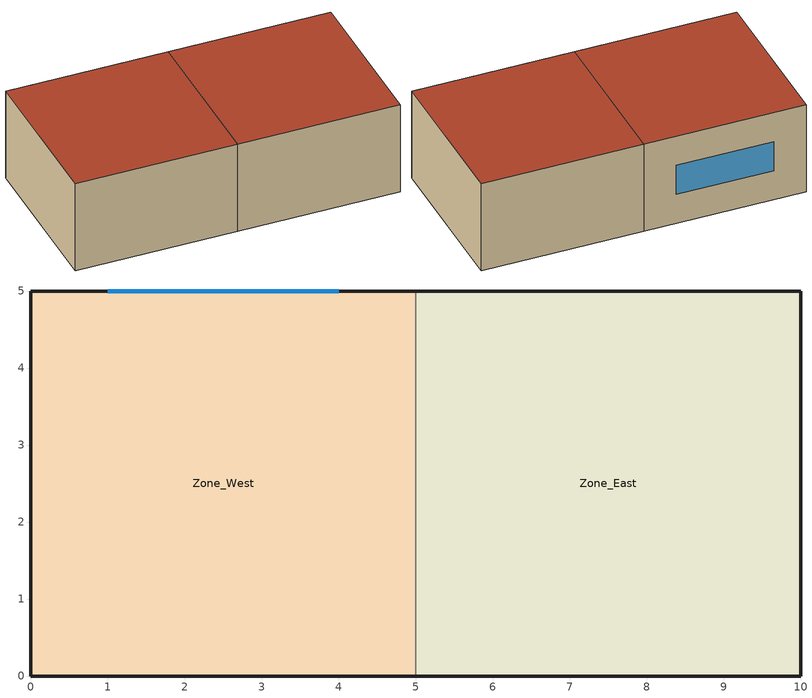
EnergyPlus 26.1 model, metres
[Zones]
Zone_East
 floor ground (Floor_Const): 5,0 5,5 10,5 10,0 z0
 wall outside (Exterior_Wall_Const): 5,0 10,0 10,5 5,5 z0:3
 wall to Zone_West (Interior_Wall_Const): 5,5 5,0 z0:3
 roof outside (Roof_Const): 5,5 5,0 10,0 10,5 z3
Zone_West
 floor ground (Floor_Const): 0,0 0,5 5,5 5,0 z0
 wall outside (Exterior_Wall_Const): 5,5 0,5 0,0 5,0 z0:3
 window (Window_Const): 4,5 1,5 z1:2
 roof outside (Roof_Const): 0,5 0,0 5,0 5,5 z3
[Building]
Two Zone Building: Loads convergence tolerance value=0.04; Maximum number of warmup days=25; Minimum number of warmup days=6; North axis=0; Solar distribution=FullInteriorAndExterior; Temperature convergence tolerance value=0.4; Terrain=Suburbs
[Site:Location]
Shenzhen_GD_CHN_Design_Conditions: Elevation=4; Keep site location information=No; Latitude=22.54; Longitude=114; Time zone=8
[Construction]
Exterior_Wall_Const; Floor_Const; Roof_Const: Concrete_20cm
Interior_Wall_Const: Gypsum_1.3cm, Gypsum_1.3cm
Window_Const: SimpleGlazingSystem
[Material] Solar absorptance=0.7; Thermal absorptance=0.9; Visible absorptance=0.7
Name | Conductivity | Density | Roughness | Specific heat | Thickness
Concrete_20cm | 1.729 | 2240 | MediumRough | 837 | 0.2
Gypsum_1.3cm | 0.16 | 785 | Smooth | 830 | 0.0127
[WindowMaterial:SimpleGlazingSystem]
SimpleGlazingSystem: Solar heat gain coefficient=0.8; U factor=5.8; Visible transmittance=0.9
[HVACTemplate:Thermostat]
Ideal Loads Thermostat: Cooling setpoint schedule=Cooling_Setpoint_Schedule; Heating setpoint schedule=Heating_Setpoint_Schedule
[HVACTemplate:Zone:IdealLoadsAirSystem] Cooling limit=NoLimit; Cooling sensible heat ratio=0.7; Dehumidification control type=ConstantSensibleHeatRatio; Dehumidification setpoint=60; Demand controlled ventilation type=None; Heat recovery type=None; Heating limit=NoLimit; Humidification control type=None; Humidification setpoint=30; Latent heat recovery effectiveness=0.65; Maximum heating supply air humidity ratio=0.0156; Maximum heating supply air temperature=50; Minimum cooling supply air humidity ratio=0.0077; Minimum cooling supply air temperature=13; Outdoor air economizer type=NoEconomizer; Outdoor air flow rate per person=0.00944; Outdoor air flow rate per zone=0; Outdoor air flow rate per zone floor area=0; Outdoor air method=None; Sensible heat recovery effectiveness=0.7; System availability schedule=MediumOffice_HVAC_Availability_Schedule; Template thermostat=Ideal Loads Thermostat
Zone_West; Zone_East
[Lights] Design level calculation method=Watts/Area; End use subcategory=General; Fraction radiant=0.42; Fraction replaceable=1; Fraction visible=0.18; Lighting level=0; Return air fraction=0.2; Return air fraction calculated from plenum temperature=No; Return air fraction function of plenum temperature coefficient 1=0; Return air fraction function of plenum temperature coefficient 2=0; Schedule=MediumOffice_Lighting_Schedule; Watts per floor area=12; Watts per person=0
Name | Zone or zonelist or space or spacelist
Zone_East_Light | Zone_East
Zone_West_Light | Zone_West
[People] Activity level schedule=MediumOffice_Activity_Schedule; Carbon dioxide generation rate=3.82e-08; Clothing insulation calculation method=ClothingInsulationSchedule; Cold stress temperature threshold=15.56; Enable ashrae 55 comfort warnings=No; Floor area per person=0; Fraction radiant=0.3; Heat stress temperature threshold=30; Mean radiant temperature calculation type=EnclosureAveraged; Number of people=0; Number of people calculation method=People/Area; Number of people schedule=MediumOffice_Occupancy_Schedule; People per floor area=0.1; Sensible heat fraction=Autocalculate
Name | Zone or zonelist or space or spacelist
Zone_East_People | Zone_East
Zone_West_People | Zone_West
[Zone] Ceiling height=Autocalculate; Floor area=Autocalculate; Multiplier=1; Part of total floor area=Yes; Type=1; Volume=Autocalculate; Zone inside convection algorithm=TARP; Zone outside convection algorithm=DOE-2
Zone_East; Zone_West
[Schedule:Compact]
Cooling_Setpoint_Schedule: Through: 12/31, For: AllDays, Until: 24:00, 26
Heating_Setpoint_Schedule: Through: 12/31, For: AllDays, Until: 24:00, 20
MediumOffice_Activity_Schedule: Through: 12/31, For: AllDays, Until: 24:00, 120
MediumOffice_HVAC_Availability_Schedule: Through: 12/31, For: Weekdays, Until: 06:00, 0, Until: 22:00, 1, Until: 24:00, 0, For: Saturday, Until: 06:00, 0, Until: 15:00, 1, Until: 24:00, 0, For: AllOtherDays, Until: 24:00, 0
MediumOffice_Lighting_Schedule: Through: 12/31, For: Weekdays, Until: 05:00, 0.05, Until: 07:00, 0.1, Until: 08:00, 0.3, Until: 17:00, 0.9, Until: 18:00, 0.7, Until: 20:00, 0.5, Until: 22:00, 0.3, Until: 23:00, 0.1, Until: 24:00, 0.05, For: Saturday, Until: 06:00, 0.05, Until: 08:00, 0.1, Until: 14:00, 0.5, Until: 17:00, 0.15, Until: 24:00, 0.05, For: AllOtherDays, Until: 24:00, 0.05
MediumOffice_Occupancy_Schedule: Through: 12/31, For: Weekdays, Until: 06:00, 0, Until: 07:00, 0.1, Until: 08:00, 0.2, Until: 17:00, 0.95, Until: 18:00, 0.7, Until: 20:00, 0.4, Until: 21:00, 0.1, Until: 24:00, 0.05, For: Saturday, Until: 06:00, 0, Until: 14:00, 0.5, Until: 24:00, 0, For: AllOtherDays, Until: 24:00, 0
